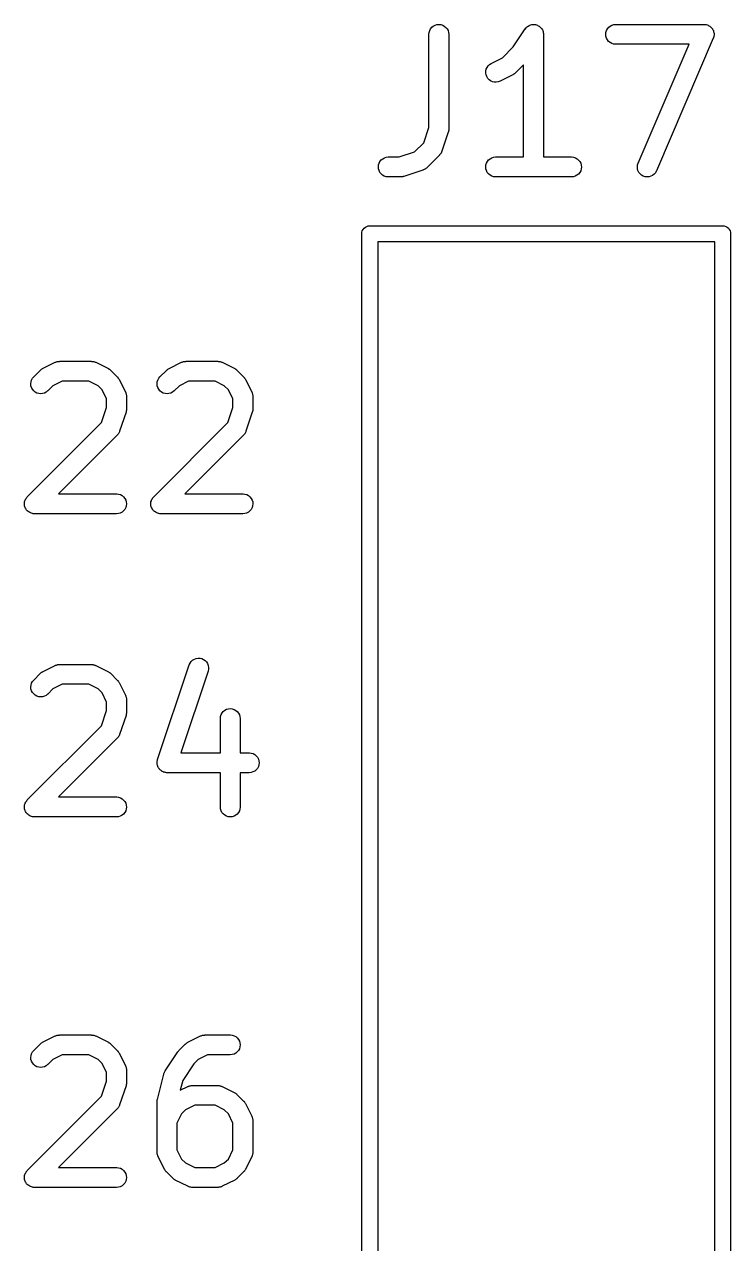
# Model space of a CAD drawing. Extents: x 96 to 150, y -148 to -38.
# Drawn here: x 128.91 to 134.23, y -122.87 to -113.68 of the extents above; entities that cross this region are included whole.
import ezdxf

# ---------------------------------------------------------------- set-up
doc = ezdxf.new("R2010")
doc.units = 0
doc.header["$MEASUREMENT"] = 0
doc.layers.add('BLACK', color=7, linetype='CONTINUOUS')

msp = doc.modelspace()

# ---------------------------------------------------------------- linework, layer by layer
at = {"layer": 'BLACK', "linetype": 'CONTINUOUS'}
for p, q in [((131.959, -113.737), (131.964, -113.723)), ((131.964, -113.723), (131.971, -113.71)), ((131.971, -113.71), (131.98, -113.699)), ((131.98, -113.699), (131.991, -113.69)), ((131.991, -113.69), (132.004, -113.683)), ((132.004, -113.683), (132.018, -113.679)), ((132.018, -113.679), (132.033, -113.677)), ((132.033, -113.677), (132.048, -113.679)), ((132.048, -113.679), (132.062, -113.683)), ((132.062, -113.683), (132.074, -113.69)), ((132.074, -113.69), (132.086, -113.7)), ((132.086, -113.7), (132.095, -113.711)), ((132.095, -113.711), (132.102, -113.724)), ((132.102, -113.724), (132.106, -113.738)), ((132.593, -113.847), (132.684, -113.711)), ((132.684, -113.711), (132.685, -113.71)), ((132.685, -113.71), (132.69, -113.704)), ((132.685, -113.71), (132.685, -113.71)), ((132.685, -113.71), (132.685, -113.71)), ((132.685, -113.71), (132.685, -113.71)), ((132.69, -113.704), (132.694, -113.699)), ((132.694, -113.699), (132.7, -113.694)), ((132.694, -113.699), (132.694, -113.699)), ((132.694, -113.699), (132.694, -113.699)), ((132.7, -113.694), (132.706, -113.69)), ((132.706, -113.69), (132.713, -113.686)), ((132.706, -113.69), (132.706, -113.69)), ((132.706, -113.69), (132.706, -113.69)), ((132.713, -113.686), (132.719, -113.683)), ((132.719, -113.683), (132.726, -113.681)), ((132.719, -113.683), (132.719, -113.683)), ((132.719, -113.683), (132.719, -113.683)), ((132.726, -113.681), (132.733, -113.679)), ((132.733, -113.679), (132.74, -113.678)), ((132.733, -113.679), (132.733, -113.679)), ((132.733, -113.679), (132.733, -113.679)), ((132.74, -113.678), (132.747, -113.677)), ((132.747, -113.677), (132.747, -113.677)), ((132.747, -113.677), (132.755, -113.678)), ((132.747, -113.677), (132.747, -113.677)), ((132.755, -113.678), (132.762, -113.679)), ((132.762, -113.679), (132.762, -113.679)), ((132.762, -113.679), (132.762, -113.679)), ((132.762, -113.679), (132.769, -113.681)), ((132.769, -113.681), (132.776, -113.683)), ((132.776, -113.683), (132.776, -113.683)), ((132.776, -113.683), (132.776, -113.683)), ((132.776, -113.683), (132.782, -113.687)), ((132.782, -113.687), (132.789, -113.69)), ((132.789, -113.69), (132.789, -113.69)), ((132.789, -113.69), (132.789, -113.69)), ((132.789, -113.69), (132.794, -113.695)), ((132.794, -113.695), (132.8, -113.7)), ((132.8, -113.7), (132.8, -113.7)), ((132.8, -113.7), (132.8, -113.7)), ((132.8, -113.7), (132.805, -113.706)), ((132.805, -113.706), (132.809, -113.711)), ((132.809, -113.711), (132.809, -113.711)), ((132.809, -113.711), (132.809, -113.711)), ((132.809, -113.711), (132.813, -113.718)), ((132.813, -113.718), (132.816, -113.724)), ((132.816, -113.724), (132.816, -113.724)), ((132.816, -113.724), (132.816, -113.724)), ((132.816, -113.724), (132.818, -113.731)), ((133.292, -113.737), (133.297, -113.723)), ((133.297, -113.723), (133.304, -113.71)), ((133.304, -113.71), (133.313, -113.699)), ((133.313, -113.699), (133.324, -113.69)), ((133.324, -113.69), (133.337, -113.683)), ((133.337, -113.683), (133.351, -113.679)), ((133.351, -113.679), (133.366, -113.677)), ((133.366, -113.677), (134.032, -113.677)), ((134.032, -113.677), (134.034, -113.677)), ((134.034, -113.677), (134.034, -113.677)), ((134.034, -113.677), (134.034, -113.677)), ((134.034, -113.677), (134.041, -113.678)), ((134.041, -113.678), (134.048, -113.679)), ((134.048, -113.679), (134.048, -113.679)), ((134.048, -113.679), (134.049, -113.679)), ((134.049, -113.679), (134.055, -113.681)), ((134.055, -113.681), (134.062, -113.683)), ((134.062, -113.683), (134.062, -113.684)), ((134.062, -113.684), (134.063, -113.684)), ((134.063, -113.684), (134.069, -113.687)), ((134.069, -113.687), (134.075, -113.69)), ((134.075, -113.69), (134.075, -113.691)), ((134.075, -113.691), (134.075, -113.691)), ((134.075, -113.691), (134.081, -113.695)), ((134.081, -113.695), (134.086, -113.7)), ((134.086, -113.7), (134.086, -113.7)), ((134.086, -113.7), (134.086, -113.7)), ((134.086, -113.7), (134.091, -113.706)), ((134.091, -113.706), (134.095, -113.711)), ((134.095, -113.711), (134.095, -113.712)), ((134.095, -113.712), (134.096, -113.712)), ((134.096, -113.712), (134.099, -113.718)), ((134.099, -113.718), (134.102, -113.724)), ((134.102, -113.724), (134.102, -113.725)), ((134.102, -113.725), (134.102, -113.725)), ((134.102, -113.725), (134.104, -113.732)), ((131.957, -113.751), (131.959, -113.737)), ((131.957, -113.752), (131.957, -113.751)), ((131.957, -114.454), (131.957, -113.752)), ((132.106, -113.738), (132.107, -113.752)), ((132.107, -113.752), (132.107, -114.467)), ((132.818, -113.731), (132.82, -113.738)), ((132.82, -113.738), (132.82, -113.738)), ((132.82, -113.738), (132.82, -113.738)), ((132.82, -113.738), (132.821, -113.745)), ((132.821, -113.745), (132.822, -113.752)), ((132.822, -113.752), (132.822, -114.677)), ((133.291, -113.752), (133.292, -113.737)), ((133.292, -113.766), (133.291, -113.752)), ((133.296, -113.78), (133.292, -113.766)), ((133.303, -113.793), (133.296, -113.78)), ((133.312, -113.805), (133.303, -113.793)), ((133.323, -113.814), (133.312, -113.805)), ((133.336, -113.821), (133.323, -113.814)), ((133.35, -113.826), (133.336, -113.821)), ((134.101, -113.782), (133.673, -114.782)), ((134.102, -113.781), (134.101, -113.782)), ((134.101, -113.782), (134.101, -113.782)), ((134.104, -113.775), (134.102, -113.781)), ((134.104, -113.732), (134.106, -113.738)), ((134.106, -113.768), (134.104, -113.775)), ((134.106, -113.738), (134.106, -113.739)), ((134.106, -113.739), (134.106, -113.739)), ((134.106, -113.739), (134.107, -113.746)), ((134.107, -113.76), (134.106, -113.767)), ((134.106, -113.767), (134.106, -113.768)), ((134.106, -113.768), (134.106, -113.768)), ((134.107, -113.746), (134.107, -113.753)), ((134.107, -113.753), (134.107, -113.753)), ((134.107, -113.753), (134.107, -113.753)), ((134.107, -113.753), (134.107, -113.76)), ((132.512, -113.929), (132.593, -113.847)), ((133.365, -113.827), (133.35, -113.826)), ((133.366, -113.827), (133.365, -113.827)), ((133.919, -113.827), (133.366, -113.827)), ((133.535, -114.723), (133.919, -113.827)), ((132.39, -114.014), (132.396, -114.001)), ((132.396, -114.001), (132.404, -113.989)), ((132.404, -113.989), (132.415, -113.979)), ((132.415, -113.979), (132.428, -113.971)), ((132.428, -113.971), (132.512, -113.929)), ((132.672, -113.981), (132.609, -114.044)), ((132.672, -114.677), (132.672, -113.981)), ((132.386, -114.043), (132.387, -114.028)), ((132.389, -114.057), (132.386, -114.043)), ((132.387, -114.028), (132.39, -114.014)), ((132.394, -114.071), (132.389, -114.057)), ((132.401, -114.084), (132.394, -114.071)), ((132.411, -114.094), (132.401, -114.084)), ((132.423, -114.103), (132.411, -114.094)), ((132.59, -114.058), (132.495, -114.105)), ((132.593, -114.055), (132.59, -114.058)), ((132.597, -114.053), (132.593, -114.055)), ((132.6, -114.051), (132.597, -114.053)), ((132.602, -114.05), (132.6, -114.051)), ((132.605, -114.047), (132.602, -114.05)), ((132.609, -114.044), (132.605, -114.047)), ((132.609, -114.044), (132.609, -114.044)), ((132.437, -114.109), (132.423, -114.103)), ((132.451, -114.112), (132.437, -114.109)), ((132.465, -114.113), (132.451, -114.112)), ((132.48, -114.111), (132.465, -114.113)), ((132.494, -114.106), (132.48, -114.111)), ((132.495, -114.105), (132.494, -114.106)), ((131.919, -114.569), (131.957, -114.454)), ((132.104, -114.49), (132.056, -114.633)), ((132.105, -114.486), (132.104, -114.49)), ((132.106, -114.482), (132.105, -114.486)), ((132.107, -114.476), (132.106, -114.479)), ((132.106, -114.479), (132.106, -114.482)), ((132.107, -114.467), (132.107, -114.468)), ((132.107, -114.468), (132.107, -114.472)), ((132.107, -114.472), (132.107, -114.476)), ((131.735, -114.677), (131.849, -114.639)), ((131.849, -114.639), (131.919, -114.569)), ((132.048, -114.649), (132.047, -114.651)), ((132.05, -114.648), (132.048, -114.649)), ((132.052, -114.643), (132.05, -114.648)), ((132.054, -114.638), (132.052, -114.643)), ((132.055, -114.636), (132.054, -114.638)), ((132.056, -114.634), (132.055, -114.636)), ((132.056, -114.633), (132.056, -114.634)), ((131.577, -114.752), (131.578, -114.737)), ((131.578, -114.737), (131.582, -114.723)), ((131.582, -114.723), (131.589, -114.71)), ((131.589, -114.71), (131.599, -114.699)), ((131.599, -114.699), (131.61, -114.69)), ((131.61, -114.69), (131.623, -114.683)), ((131.623, -114.683), (131.637, -114.679)), ((131.637, -114.679), (131.652, -114.677)), ((131.652, -114.677), (131.735, -114.677)), ((132.038, -114.663), (131.943, -114.758)), ((132.039, -114.661), (132.038, -114.663)), ((132.041, -114.659), (132.039, -114.661)), ((132.044, -114.655), (132.041, -114.659)), ((132.047, -114.651), (132.044, -114.655)), ((132.386, -114.752), (132.388, -114.737)), ((132.388, -114.737), (132.392, -114.723)), ((132.392, -114.723), (132.399, -114.71)), ((132.399, -114.71), (132.408, -114.699)), ((132.408, -114.699), (132.42, -114.69)), ((132.42, -114.69), (132.432, -114.683)), ((132.432, -114.683), (132.446, -114.679)), ((132.446, -114.679), (132.461, -114.677)), ((132.461, -114.677), (132.672, -114.677)), ((132.822, -114.677), (133.032, -114.677)), ((133.032, -114.677), (133.034, -114.677)), ((133.034, -114.677), (133.048, -114.679)), ((133.048, -114.679), (133.062, -114.683)), ((133.062, -114.683), (133.075, -114.69)), ((133.075, -114.69), (133.086, -114.7)), ((133.086, -114.7), (133.095, -114.711)), ((133.095, -114.711), (133.102, -114.724)), ((133.102, -114.724), (133.106, -114.738)), ((133.106, -114.738), (133.107, -114.753)), ((133.529, -114.751), (133.531, -114.737)), ((133.531, -114.737), (133.535, -114.723)), ((131.578, -114.766), (131.577, -114.752)), ((131.582, -114.78), (131.578, -114.766)), ((131.589, -114.793), (131.582, -114.78)), ((131.598, -114.805), (131.589, -114.793)), ((131.609, -114.814), (131.598, -114.805)), ((131.622, -114.821), (131.609, -114.814)), ((131.636, -114.826), (131.622, -114.821)), ((131.65, -114.827), (131.636, -114.826)), ((131.652, -114.827), (131.65, -114.827)), ((131.747, -114.827), (131.652, -114.827)), ((131.751, -114.827), (131.747, -114.827)), ((131.755, -114.827), (131.751, -114.827)), ((131.758, -114.826), (131.755, -114.827)), ((131.761, -114.826), (131.758, -114.826)), ((131.765, -114.825), (131.761, -114.826)), ((131.769, -114.824), (131.765, -114.825)), ((131.77, -114.824), (131.769, -114.824)), ((131.913, -114.776), (131.77, -114.824)), ((131.915, -114.775), (131.913, -114.776)), ((131.917, -114.774), (131.915, -114.775)), ((131.922, -114.772), (131.917, -114.774)), ((131.927, -114.77), (131.922, -114.772)), ((131.929, -114.769), (131.927, -114.77)), ((131.93, -114.768), (131.929, -114.769)), ((131.934, -114.764), (131.93, -114.768)), ((131.939, -114.762), (131.934, -114.764)), ((131.94, -114.76), (131.939, -114.762)), ((131.942, -114.759), (131.94, -114.76)), ((131.943, -114.758), (131.942, -114.759)), ((132.387, -114.766), (132.386, -114.752)), ((132.392, -114.78), (132.387, -114.766)), ((132.398, -114.793), (132.392, -114.78)), ((132.407, -114.805), (132.398, -114.793)), ((132.419, -114.814), (132.407, -114.805)), ((132.432, -114.821), (132.419, -114.814)), ((132.445, -114.826), (132.432, -114.821)), ((132.46, -114.827), (132.445, -114.826)), ((132.461, -114.827), (132.46, -114.827)), ((133.032, -114.827), (132.461, -114.827)), ((133.047, -114.826), (133.032, -114.827)), ((133.061, -114.822), (133.047, -114.826)), ((133.074, -114.815), (133.061, -114.822)), ((133.085, -114.806), (133.074, -114.815)), ((133.095, -114.794), (133.085, -114.806)), ((133.102, -114.781), (133.095, -114.794)), ((133.106, -114.767), (133.102, -114.781)), ((133.107, -114.753), (133.106, -114.767)), ((133.53, -114.766), (133.529, -114.751)), ((133.534, -114.78), (133.53, -114.766)), ((133.541, -114.793), (133.534, -114.78)), ((133.55, -114.804), (133.541, -114.793)), ((133.561, -114.814), (133.55, -114.804)), ((133.574, -114.821), (133.561, -114.814)), ((133.588, -114.826), (133.574, -114.821)), ((133.602, -114.827), (133.588, -114.826)), ((133.617, -114.826), (133.602, -114.827)), ((133.631, -114.822), (133.617, -114.826)), ((133.644, -114.816), (133.631, -114.822)), ((133.656, -114.807), (133.644, -114.816)), ((133.665, -114.796), (133.656, -114.807)), ((133.672, -114.783), (133.665, -114.796)), ((133.673, -114.782), (133.672, -114.783)), ((131.479, -115.206), (131.489, -115.2)), ((131.489, -115.2), (131.5, -115.197)), ((131.5, -115.197), (131.509, -115.196)), ((131.509, -115.196), (131.509, -115.196)), ((131.509, -115.196), (131.512, -115.196)), ((131.512, -115.196), (131.515, -115.196)), ((131.515, -115.196), (134.169, -115.196)), ((134.169, -115.196), (134.172, -115.196)), ((134.172, -115.196), (134.175, -115.196)), ((134.175, -115.196), (134.184, -115.197)), ((134.184, -115.197), (134.195, -115.2)), ((134.195, -115.2), (134.205, -115.206)), ((131.452, -115.256), (131.453, -115.244)), ((131.452, -115.259), (131.452, -115.256)), ((131.452, -128.013), (131.452, -115.259)), ((131.453, -115.244), (131.456, -115.233)), ((131.456, -115.233), (131.462, -115.223)), ((131.462, -115.223), (131.469, -115.213)), ((131.469, -115.213), (131.479, -115.206)), ((134.205, -115.206), (134.215, -115.213)), ((134.215, -115.213), (134.222, -115.223)), ((134.222, -115.223), (134.228, -115.233)), ((134.228, -115.233), (134.231, -115.244)), ((134.231, -115.244), (134.232, -115.256)), ((134.232, -115.256), (134.232, -115.259)), ((134.232, -115.259), (134.232, -128.013)), ((131.572, -115.316), (131.572, -127.956)), ((134.112, -115.316), (131.572, -115.316)), ((134.112, -127.956), (134.112, -115.316)), ((128.979, -116.335), (129.027, -116.287)), ((129.027, -116.286), (129.031, -116.284)), ((129.027, -116.287), (129.027, -116.286)), ((129.031, -116.284), (129.034, -116.281)), ((129.034, -116.281), (129.036, -116.279)), ((129.036, -116.279), (129.039, -116.277)), ((129.039, -116.277), (129.043, -116.275)), ((129.043, -116.275), (129.046, -116.273)), ((129.046, -116.273), (129.141, -116.225)), ((129.141, -116.225), (129.142, -116.225)), ((129.142, -116.225), (129.144, -116.224)), ((129.144, -116.224), (129.146, -116.223)), ((129.146, -116.223), (129.151, -116.222)), ((129.151, -116.222), (129.156, -116.22)), ((129.156, -116.22), (129.158, -116.219)), ((129.158, -116.219), (129.16, -116.219)), ((129.16, -116.219), (129.165, -116.218)), ((129.165, -116.218), (129.171, -116.218)), ((129.171, -116.218), (129.173, -116.218)), ((129.173, -116.218), (129.175, -116.217)), ((129.175, -116.217), (129.413, -116.217)), ((129.413, -116.217), (129.414, -116.217)), ((129.414, -116.217), (129.416, -116.218)), ((129.416, -116.218), (129.418, -116.218)), ((129.418, -116.218), (129.424, -116.218)), ((129.424, -116.218), (129.429, -116.219)), ((129.429, -116.219), (129.431, -116.22)), ((129.431, -116.22), (129.433, -116.22)), ((129.433, -116.22), (129.438, -116.222)), ((129.438, -116.222), (129.443, -116.223)), ((129.443, -116.223), (129.445, -116.225)), ((129.445, -116.225), (129.447, -116.225)), ((129.447, -116.225), (129.542, -116.273)), ((129.542, -116.273), (129.543, -116.273)), ((129.543, -116.273), (129.546, -116.276)), ((129.546, -116.276), (129.55, -116.278)), ((129.55, -116.278), (129.552, -116.28)), ((129.552, -116.28), (129.555, -116.281)), ((129.555, -116.281), (129.558, -116.284)), ((129.558, -116.284), (129.561, -116.287)), ((129.561, -116.287), (129.609, -116.335)), ((129.931, -116.335), (129.979, -116.287)), ((129.979, -116.287), (129.98, -116.286)), ((129.98, -116.286), (129.983, -116.284)), ((129.983, -116.284), (129.986, -116.281)), ((129.986, -116.281), (129.989, -116.279)), ((129.989, -116.279), (129.991, -116.277)), ((129.991, -116.277), (129.995, -116.275)), ((129.995, -116.275), (129.999, -116.273)), ((129.999, -116.273), (130.094, -116.225)), ((130.094, -116.225), (130.095, -116.225)), ((130.095, -116.225), (130.097, -116.224)), ((130.097, -116.224), (130.099, -116.223)), ((130.099, -116.223), (130.104, -116.222)), ((130.104, -116.222), (130.108, -116.22)), ((130.108, -116.22), (130.111, -116.219)), ((130.111, -116.219), (130.113, -116.219)), ((130.113, -116.219), (130.118, -116.218)), ((130.118, -116.218), (130.123, -116.218)), ((130.123, -116.218), (130.125, -116.218)), ((130.125, -116.218), (130.127, -116.217)), ((130.127, -116.217), (130.365, -116.217)), ((130.365, -116.217), (130.366, -116.217)), ((130.366, -116.217), (130.369, -116.218)), ((130.369, -116.218), (130.371, -116.218)), ((130.371, -116.218), (130.376, -116.218)), ((130.376, -116.218), (130.381, -116.219)), ((130.381, -116.219), (130.383, -116.22)), ((130.383, -116.22), (130.385, -116.22)), ((130.385, -116.22), (130.39, -116.222)), ((130.39, -116.222), (130.395, -116.223)), ((130.395, -116.223), (130.397, -116.225)), ((130.397, -116.225), (130.399, -116.225)), ((130.399, -116.225), (130.494, -116.273)), ((130.494, -116.273), (130.495, -116.273)), ((130.495, -116.273), (130.499, -116.276)), ((130.499, -116.276), (130.502, -116.278)), ((130.502, -116.278), (130.505, -116.28)), ((130.505, -116.28), (130.507, -116.281)), ((130.507, -116.281), (130.51, -116.284)), ((130.51, -116.284), (130.514, -116.287)), ((130.514, -116.287), (130.561, -116.335)), ((128.957, -116.387), (128.959, -116.373)), ((128.958, -116.402), (128.957, -116.387)), ((128.959, -116.373), (128.963, -116.359)), ((128.963, -116.359), (128.97, -116.346)), ((128.97, -116.346), (128.979, -116.335)), ((129.193, -116.367), (129.124, -116.402)), ((129.395, -116.367), (129.193, -116.367)), ((129.464, -116.402), (129.395, -116.367)), ((129.609, -116.335), (129.61, -116.335)), ((129.61, -116.335), (129.612, -116.339)), ((129.612, -116.339), (129.615, -116.342)), ((129.615, -116.342), (129.617, -116.344)), ((129.617, -116.344), (129.619, -116.347)), ((129.619, -116.347), (129.621, -116.351)), ((129.621, -116.351), (129.623, -116.354)), ((129.623, -116.354), (129.671, -116.449)), ((129.909, -116.387), (129.911, -116.373)), ((129.911, -116.402), (129.909, -116.387)), ((129.911, -116.373), (129.915, -116.359)), ((129.915, -116.359), (129.922, -116.346)), ((129.922, -116.346), (129.931, -116.335)), ((130.145, -116.367), (130.077, -116.402)), ((130.348, -116.367), (130.145, -116.367)), ((130.416, -116.402), (130.348, -116.367)), ((130.561, -116.335), (130.562, -116.335)), ((130.562, -116.335), (130.565, -116.339)), ((130.565, -116.339), (130.568, -116.342)), ((130.568, -116.342), (130.569, -116.344)), ((130.569, -116.344), (130.571, -116.347)), ((130.571, -116.347), (130.573, -116.351)), ((130.573, -116.351), (130.575, -116.354)), ((130.575, -116.354), (130.623, -116.449)), ((128.963, -116.416), (128.958, -116.402)), ((128.969, -116.429), (128.963, -116.416)), ((128.979, -116.44), (128.969, -116.429)), ((128.99, -116.45), (128.979, -116.44)), ((129.003, -116.457), (128.99, -116.45)), ((129.017, -116.461), (129.003, -116.457)), ((129.031, -116.463), (129.017, -116.461)), ((129.046, -116.461), (129.031, -116.463)), ((129.06, -116.457), (129.046, -116.461)), ((129.073, -116.451), (129.06, -116.457)), ((129.084, -116.441), (129.073, -116.451)), ((129.085, -116.441), (129.084, -116.441)), ((129.124, -116.402), (129.085, -116.441)), ((129.494, -116.432), (129.464, -116.402)), ((129.529, -116.501), (129.494, -116.432)), ((129.671, -116.449), (129.671, -116.45)), ((129.671, -116.45), (129.672, -116.452)), ((129.672, -116.452), (129.673, -116.454)), ((129.673, -116.454), (129.674, -116.459)), ((129.674, -116.459), (129.676, -116.464)), ((129.676, -116.464), (129.676, -116.466)), ((129.676, -116.466), (129.677, -116.468)), ((129.677, -116.468), (129.678, -116.473)), ((129.678, -116.473), (129.678, -116.478)), ((129.678, -116.478), (129.678, -116.481)), ((129.678, -116.481), (129.679, -116.483)), ((129.679, -116.483), (129.679, -116.578)), ((129.915, -116.416), (129.911, -116.402)), ((129.922, -116.429), (129.915, -116.416)), ((129.931, -116.44), (129.922, -116.429)), ((129.942, -116.45), (129.931, -116.44)), ((129.955, -116.457), (129.942, -116.45)), ((129.969, -116.461), (129.955, -116.457)), ((129.984, -116.463), (129.969, -116.461)), ((129.998, -116.461), (129.984, -116.463)), ((130.012, -116.457), (129.998, -116.461)), ((130.025, -116.451), (130.012, -116.457)), ((130.037, -116.441), (130.025, -116.451)), ((130.038, -116.441), (130.037, -116.441)), ((130.077, -116.402), (130.038, -116.441)), ((130.447, -116.432), (130.416, -116.402)), ((130.481, -116.501), (130.447, -116.432)), ((130.623, -116.449), (130.623, -116.45)), ((130.623, -116.45), (130.624, -116.452)), ((130.624, -116.452), (130.625, -116.454)), ((130.625, -116.454), (130.627, -116.459)), ((130.627, -116.459), (130.628, -116.464)), ((130.628, -116.464), (130.629, -116.466)), ((130.629, -116.466), (130.629, -116.468)), ((130.629, -116.468), (130.63, -116.473)), ((130.63, -116.473), (130.631, -116.478)), ((130.631, -116.478), (130.631, -116.481)), ((130.631, -116.481), (130.631, -116.483)), ((130.631, -116.483), (130.631, -116.578)), ((129.49, -116.68), (129.529, -116.566)), ((129.529, -116.566), (129.529, -116.501)), ((129.679, -116.579), (129.678, -116.583)), ((129.679, -116.578), (129.679, -116.579)), ((130.443, -116.68), (130.481, -116.566)), ((130.481, -116.566), (130.481, -116.501)), ((130.631, -116.579), (130.63, -116.583)), ((130.631, -116.578), (130.631, -116.579)), ((129.675, -116.602), (129.627, -116.745)), ((129.676, -116.598), (129.675, -116.602)), ((129.677, -116.594), (129.676, -116.598)), ((129.678, -116.588), (129.677, -116.591)), ((129.677, -116.591), (129.677, -116.594)), ((129.678, -116.583), (129.678, -116.588)), ((130.627, -116.602), (130.579, -116.745)), ((130.628, -116.598), (130.627, -116.602)), ((130.629, -116.594), (130.628, -116.598)), ((130.63, -116.591), (130.629, -116.594)), ((130.63, -116.583), (130.63, -116.588)), ((130.63, -116.588), (130.63, -116.591)), ((128.931, -117.239), (129.49, -116.68)), ((129.618, -116.763), (129.615, -116.767)), ((129.619, -116.761), (129.618, -116.763)), ((129.621, -116.759), (129.619, -116.761)), ((129.623, -116.754), (129.621, -116.759)), ((129.625, -116.75), (129.623, -116.754)), ((129.626, -116.748), (129.625, -116.75)), ((129.627, -116.746), (129.626, -116.748)), ((129.627, -116.745), (129.627, -116.746)), ((129.884, -117.239), (130.443, -116.68)), ((130.571, -116.763), (130.567, -116.767)), ((130.572, -116.761), (130.571, -116.763)), ((130.573, -116.759), (130.572, -116.761)), ((130.575, -116.754), (130.573, -116.759)), ((130.578, -116.75), (130.575, -116.754)), ((130.579, -116.746), (130.578, -116.748)), ((130.578, -116.748), (130.578, -116.75)), ((130.579, -116.745), (130.579, -116.746)), ((129.609, -116.774), (129.166, -117.217)), ((129.61, -116.772), (129.609, -116.774)), ((129.612, -116.771), (129.61, -116.772)), ((129.615, -116.767), (129.612, -116.771)), ((130.561, -116.774), (130.118, -117.217)), ((130.563, -116.772), (130.561, -116.774)), ((130.564, -116.771), (130.563, -116.772)), ((130.567, -116.767), (130.564, -116.771)), ((129.166, -117.217), (129.604, -117.217)), ((129.604, -117.217), (129.605, -117.217)), ((129.605, -117.217), (129.619, -117.219)), ((129.619, -117.219), (129.633, -117.223)), ((129.633, -117.223), (129.646, -117.23)), ((130.118, -117.217), (130.556, -117.217)), ((130.556, -117.217), (130.557, -117.217)), ((130.557, -117.217), (130.571, -117.219)), ((130.571, -117.219), (130.585, -117.223)), ((130.585, -117.223), (130.598, -117.23)), ((128.909, -117.292), (128.91, -117.285)), ((128.91, -117.299), (128.909, -117.292)), ((128.909, -117.292), (128.909, -117.292)), ((128.909, -117.292), (128.909, -117.292)), ((128.91, -117.285), (128.911, -117.278)), ((128.911, -117.306), (128.91, -117.299)), ((128.911, -117.277), (128.913, -117.27)), ((128.911, -117.278), (128.911, -117.277)), ((128.911, -117.277), (128.911, -117.277)), ((128.911, -117.307), (128.911, -117.306)), ((128.913, -117.314), (128.911, -117.307)), ((128.911, -117.307), (128.911, -117.307)), ((128.913, -117.27), (128.915, -117.264)), ((128.915, -117.32), (128.913, -117.314)), ((128.915, -117.263), (128.919, -117.257)), ((128.915, -117.264), (128.915, -117.263)), ((128.915, -117.263), (128.915, -117.263)), ((128.919, -117.257), (128.922, -117.251)), ((128.922, -117.25), (128.927, -117.245)), ((128.922, -117.251), (128.922, -117.25)), ((128.922, -117.251), (128.922, -117.251)), ((128.927, -117.245), (128.931, -117.239)), ((129.646, -117.23), (129.657, -117.24)), ((129.657, -117.24), (129.666, -117.251)), ((129.666, -117.251), (129.673, -117.264)), ((129.673, -117.264), (129.677, -117.278)), ((129.677, -117.307), (129.673, -117.321)), ((129.677, -117.278), (129.679, -117.293)), ((129.679, -117.293), (129.677, -117.307)), ((129.862, -117.292), (129.863, -117.285)), ((129.863, -117.299), (129.862, -117.292)), ((129.862, -117.292), (129.862, -117.292)), ((129.862, -117.292), (129.862, -117.292)), ((129.863, -117.277), (129.866, -117.27)), ((129.863, -117.278), (129.863, -117.277)), ((129.863, -117.277), (129.863, -117.277)), ((129.863, -117.285), (129.863, -117.278)), ((129.863, -117.306), (129.863, -117.299)), ((129.863, -117.307), (129.863, -117.306)), ((129.865, -117.314), (129.863, -117.307)), ((129.863, -117.307), (129.863, -117.307)), ((129.867, -117.32), (129.865, -117.314)), ((129.866, -117.27), (129.868, -117.264)), ((129.868, -117.263), (129.871, -117.257)), ((129.868, -117.264), (129.868, -117.263)), ((129.868, -117.263), (129.868, -117.263)), ((129.871, -117.257), (129.875, -117.251)), ((129.875, -117.25), (129.879, -117.245)), ((129.875, -117.251), (129.875, -117.25)), ((129.875, -117.251), (129.875, -117.251)), ((129.879, -117.245), (129.884, -117.239)), ((130.598, -117.23), (130.609, -117.24)), ((130.609, -117.24), (130.619, -117.251)), ((130.619, -117.251), (130.625, -117.264)), ((130.625, -117.264), (130.63, -117.278)), ((130.629, -117.307), (130.625, -117.321)), ((130.631, -117.293), (130.629, -117.307)), ((130.63, -117.278), (130.631, -117.293)), ((128.915, -117.321), (128.915, -117.32)), ((128.918, -117.327), (128.915, -117.321)), ((128.915, -117.321), (128.915, -117.321)), ((128.922, -117.333), (128.918, -117.327)), ((128.922, -117.334), (128.922, -117.333)), ((128.926, -117.339), (128.922, -117.334)), ((128.922, -117.334), (128.922, -117.334)), ((128.931, -117.345), (128.926, -117.339)), ((128.937, -117.35), (128.931, -117.345)), ((128.931, -117.345), (128.931, -117.345)), ((128.931, -117.345), (128.931, -117.345)), ((128.942, -117.354), (128.937, -117.35)), ((128.949, -117.358), (128.942, -117.354)), ((128.942, -117.354), (128.942, -117.354)), ((128.942, -117.354), (128.942, -117.354)), ((128.955, -117.361), (128.949, -117.358)), ((128.962, -117.364), (128.955, -117.361)), ((128.955, -117.361), (128.955, -117.361)), ((128.955, -117.361), (128.955, -117.361)), ((128.969, -117.366), (128.962, -117.364)), ((128.976, -117.367), (128.969, -117.366)), ((128.969, -117.366), (128.969, -117.366)), ((128.969, -117.366), (128.969, -117.366)), ((128.983, -117.367), (128.976, -117.367)), ((128.984, -117.367), (128.983, -117.367)), ((129.604, -117.367), (128.984, -117.367)), ((128.984, -117.367), (128.984, -117.367)), ((128.984, -117.367), (128.984, -117.367)), ((128.984, -117.367), (128.984, -117.367)), ((129.618, -117.366), (129.604, -117.367)), ((129.632, -117.362), (129.618, -117.366)), ((129.645, -117.355), (129.632, -117.362)), ((129.656, -117.346), (129.645, -117.355)), ((129.666, -117.334), (129.656, -117.346)), ((129.673, -117.321), (129.666, -117.334)), ((129.867, -117.321), (129.867, -117.32)), ((129.871, -117.327), (129.867, -117.321)), ((129.867, -117.321), (129.867, -117.321)), ((129.874, -117.333), (129.871, -117.327)), ((129.874, -117.334), (129.874, -117.333)), ((129.879, -117.339), (129.874, -117.334)), ((129.874, -117.334), (129.874, -117.334)), ((129.883, -117.345), (129.879, -117.339)), ((129.889, -117.35), (129.883, -117.345)), ((129.883, -117.345), (129.883, -117.345)), ((129.883, -117.345), (129.883, -117.345)), ((129.894, -117.354), (129.889, -117.35)), ((129.895, -117.354), (129.894, -117.354)), ((129.901, -117.358), (129.895, -117.354)), ((129.895, -117.354), (129.895, -117.354)), ((129.907, -117.361), (129.901, -117.358)), ((129.908, -117.361), (129.907, -117.361)), ((129.907, -117.361), (129.907, -117.361)), ((129.914, -117.364), (129.908, -117.361)), ((129.921, -117.366), (129.914, -117.364)), ((129.922, -117.366), (129.921, -117.366)), ((129.921, -117.366), (129.921, -117.366)), ((129.929, -117.367), (129.922, -117.366)), ((129.936, -117.367), (129.929, -117.367)), ((129.937, -117.367), (129.936, -117.367)), ((129.936, -117.367), (129.936, -117.367)), ((129.936, -117.367), (129.936, -117.367)), ((129.936, -117.367), (129.936, -117.367)), ((130.556, -117.367), (129.937, -117.367)), ((130.57, -117.366), (130.556, -117.367)), ((130.584, -117.362), (130.57, -117.366)), ((130.597, -117.355), (130.584, -117.362)), ((130.609, -117.346), (130.597, -117.355)), ((130.618, -117.334), (130.609, -117.346)), ((130.625, -117.321), (130.618, -117.334)), ((129.142, -118.511), (129.144, -118.51)), ((129.144, -118.51), (129.146, -118.509)), ((129.146, -118.509), (129.151, -118.508)), ((129.151, -118.508), (129.156, -118.506)), ((129.156, -118.506), (129.158, -118.505)), ((129.158, -118.505), (129.16, -118.505)), ((129.16, -118.505), (129.165, -118.504)), ((129.165, -118.504), (129.171, -118.504)), ((129.171, -118.504), (129.173, -118.504)), ((129.173, -118.504), (129.175, -118.503)), ((129.175, -118.503), (129.413, -118.503)), ((129.413, -118.503), (129.414, -118.503)), ((129.414, -118.503), (129.416, -118.504)), ((129.416, -118.504), (129.418, -118.504)), ((129.418, -118.504), (129.424, -118.504)), ((129.424, -118.504), (129.429, -118.505)), ((129.429, -118.505), (129.431, -118.506)), ((129.431, -118.506), (129.433, -118.506)), ((129.433, -118.506), (129.438, -118.508)), ((129.438, -118.508), (129.443, -118.509)), ((129.443, -118.509), (129.445, -118.511)), ((129.913, -119.221), (130.151, -118.507)), ((130.151, -118.507), (130.152, -118.506)), ((130.152, -118.506), (130.158, -118.493)), ((130.158, -118.493), (130.167, -118.481)), ((130.167, -118.481), (130.177, -118.471)), ((130.177, -118.471), (130.19, -118.463)), ((130.19, -118.463), (130.203, -118.458)), ((130.203, -118.458), (130.218, -118.456)), ((130.218, -118.456), (130.233, -118.456)), ((130.233, -118.456), (130.247, -118.46)), ((130.247, -118.46), (130.26, -118.466)), ((130.26, -118.466), (130.272, -118.474)), ((130.272, -118.474), (130.282, -118.485)), ((130.282, -118.485), (130.29, -118.497)), ((130.29, -118.497), (130.295, -118.511)), ((128.979, -118.621), (129.027, -118.573)), ((129.027, -118.572), (129.031, -118.57)), ((129.027, -118.573), (129.027, -118.572)), ((129.031, -118.57), (129.034, -118.567)), ((129.034, -118.567), (129.036, -118.565)), ((129.036, -118.565), (129.039, -118.563)), ((129.039, -118.563), (129.043, -118.561)), ((129.043, -118.561), (129.046, -118.559)), ((129.046, -118.559), (129.141, -118.511)), ((129.141, -118.511), (129.142, -118.511)), ((129.445, -118.511), (129.447, -118.511)), ((129.447, -118.511), (129.542, -118.559)), ((129.542, -118.559), (129.543, -118.559)), ((129.543, -118.559), (129.546, -118.562)), ((129.546, -118.562), (129.55, -118.564)), ((129.55, -118.564), (129.552, -118.566)), ((129.552, -118.566), (129.555, -118.567)), ((129.555, -118.567), (129.558, -118.57)), ((129.558, -118.57), (129.561, -118.573)), ((129.561, -118.573), (129.609, -118.621)), ((130.294, -118.554), (130.089, -119.17)), ((130.297, -118.54), (130.294, -118.554)), ((130.295, -118.511), (130.297, -118.526)), ((130.297, -118.526), (130.297, -118.54)), ((128.957, -118.673), (128.959, -118.659)), ((128.958, -118.688), (128.957, -118.673)), ((128.963, -118.702), (128.958, -118.688)), ((128.959, -118.659), (128.963, -118.645)), ((128.963, -118.645), (128.97, -118.632)), ((128.97, -118.632), (128.979, -118.621)), ((129.124, -118.688), (129.085, -118.727)), ((129.193, -118.653), (129.124, -118.688)), ((129.395, -118.653), (129.193, -118.653)), ((129.464, -118.688), (129.395, -118.653)), ((129.494, -118.718), (129.464, -118.688)), ((129.609, -118.621), (129.61, -118.621)), ((129.61, -118.621), (129.612, -118.625)), ((129.612, -118.625), (129.615, -118.628)), ((129.615, -118.628), (129.617, -118.63)), ((129.617, -118.63), (129.619, -118.633)), ((129.619, -118.633), (129.621, -118.637)), ((129.621, -118.637), (129.623, -118.64)), ((129.623, -118.64), (129.671, -118.735)), ((128.969, -118.715), (128.963, -118.702)), ((128.979, -118.726), (128.969, -118.715)), ((128.99, -118.736), (128.979, -118.726)), ((129.003, -118.743), (128.99, -118.736)), ((129.017, -118.747), (129.003, -118.743)), ((129.031, -118.749), (129.017, -118.747)), ((129.046, -118.747), (129.031, -118.749)), ((129.06, -118.743), (129.046, -118.747)), ((129.073, -118.737), (129.06, -118.743)), ((129.084, -118.727), (129.073, -118.737)), ((129.085, -118.727), (129.084, -118.727)), ((129.529, -118.787), (129.494, -118.718)), ((129.671, -118.735), (129.671, -118.736)), ((129.671, -118.736), (129.672, -118.738)), ((129.672, -118.738), (129.673, -118.74)), ((129.673, -118.74), (129.674, -118.745)), ((129.674, -118.745), (129.676, -118.75)), ((129.676, -118.75), (129.676, -118.752)), ((129.676, -118.752), (129.677, -118.754)), ((129.677, -118.754), (129.678, -118.759)), ((129.678, -118.759), (129.678, -118.764)), ((129.678, -118.764), (129.678, -118.767)), ((129.678, -118.767), (129.679, -118.769)), ((129.679, -118.769), (129.679, -118.864)), ((129.49, -118.966), (129.529, -118.852)), ((129.529, -118.852), (129.529, -118.787)), ((129.678, -118.874), (129.677, -118.877)), ((129.677, -118.877), (129.677, -118.88)), ((129.679, -118.865), (129.678, -118.869)), ((129.678, -118.869), (129.678, -118.874)), ((129.679, -118.864), (129.679, -118.865)), ((130.392, -118.882), (130.399, -118.869)), ((130.399, -118.869), (130.408, -118.858)), ((130.408, -118.858), (130.42, -118.849)), ((130.42, -118.849), (130.433, -118.842)), ((130.433, -118.842), (130.447, -118.838)), ((130.447, -118.838), (130.461, -118.837)), ((130.461, -118.837), (130.476, -118.838)), ((130.476, -118.838), (130.49, -118.843)), ((130.49, -118.843), (130.503, -118.85)), ((130.503, -118.85), (130.514, -118.859)), ((130.514, -118.859), (130.523, -118.87)), ((130.523, -118.87), (130.53, -118.883)), ((128.931, -119.525), (129.49, -118.966)), ((129.675, -118.888), (129.627, -119.031)), ((129.676, -118.884), (129.675, -118.888)), ((129.677, -118.88), (129.676, -118.884)), ((130.386, -118.911), (130.387, -118.896)), ((130.386, -118.912), (130.386, -118.911)), ((130.386, -119.17), (130.386, -118.912)), ((130.387, -118.896), (130.392, -118.882)), ((130.53, -118.883), (130.534, -118.897)), ((130.534, -118.897), (130.536, -118.912)), ((130.536, -118.912), (130.536, -119.17)), ((129.609, -119.06), (129.166, -119.503)), ((129.61, -119.058), (129.609, -119.06)), ((129.612, -119.057), (129.61, -119.058)), ((129.615, -119.053), (129.612, -119.057)), ((129.618, -119.049), (129.615, -119.053)), ((129.619, -119.047), (129.618, -119.049)), ((129.621, -119.045), (129.619, -119.047)), ((129.623, -119.04), (129.621, -119.045)), ((129.625, -119.036), (129.623, -119.04)), ((129.626, -119.034), (129.625, -119.036)), ((129.627, -119.032), (129.626, -119.034)), ((129.627, -119.031), (129.627, -119.032)), ((129.909, -119.245), (129.91, -119.24)), ((129.91, -119.247), (129.909, -119.245)), ((129.91, -119.236), (129.911, -119.233)), ((129.91, -119.24), (129.91, -119.236)), ((129.911, -119.23), (129.912, -119.226)), ((129.911, -119.233), (129.911, -119.23)), ((129.912, -119.226), (129.913, -119.221)), ((130.089, -119.17), (130.386, -119.17)), ((130.536, -119.17), (130.604, -119.17)), ((130.604, -119.17), (130.605, -119.17)), ((130.605, -119.17), (130.619, -119.172)), ((130.619, -119.172), (130.633, -119.176)), ((130.633, -119.176), (130.646, -119.183)), ((130.646, -119.183), (130.657, -119.193)), ((130.657, -119.193), (130.666, -119.204)), ((130.666, -119.204), (130.673, -119.217)), ((130.673, -119.217), (130.677, -119.231)), ((130.677, -119.231), (130.679, -119.246)), ((130.679, -119.246), (130.677, -119.26)), ((129.91, -119.25), (129.91, -119.247)), ((129.91, -119.255), (129.91, -119.25)), ((129.911, -119.259), (129.91, -119.255)), ((129.912, -119.262), (129.911, -119.259)), ((129.912, -119.265), (129.912, -119.262)), ((129.914, -119.269), (129.912, -119.265)), ((129.915, -119.273), (129.914, -119.269)), ((129.916, -119.276), (129.915, -119.273)), ((129.917, -119.278), (129.916, -119.276)), ((129.92, -119.282), (129.917, -119.278)), ((129.922, -119.286), (129.92, -119.282)), ((129.924, -119.288), (129.922, -119.286)), ((129.925, -119.291), (129.924, -119.288)), ((129.928, -119.294), (129.925, -119.291)), ((129.931, -119.298), (129.928, -119.294)), ((129.933, -119.299), (129.931, -119.298)), ((129.935, -119.301), (129.933, -119.299)), ((129.939, -119.304), (129.935, -119.301)), ((129.942, -119.307), (129.939, -119.304)), ((129.945, -119.308), (129.942, -119.307)), ((129.947, -119.31), (129.945, -119.308)), ((129.951, -119.312), (129.947, -119.31)), ((129.955, -119.314), (129.951, -119.312)), ((129.958, -119.315), (129.955, -119.314)), ((129.96, -119.316), (129.958, -119.315)), ((129.965, -119.317), (129.96, -119.316)), ((129.969, -119.318), (129.965, -119.317)), ((129.972, -119.319), (129.969, -119.318)), ((129.975, -119.319), (129.972, -119.319)), ((129.979, -119.32), (129.975, -119.319)), ((129.983, -119.32), (129.979, -119.32)), ((129.984, -119.32), (129.983, -119.32)), ((130.386, -119.32), (129.984, -119.32)), ((130.386, -119.578), (130.386, -119.32)), ((130.604, -119.32), (130.536, -119.32)), ((130.536, -119.32), (130.536, -119.578)), ((130.618, -119.319), (130.604, -119.32)), ((130.632, -119.314), (130.618, -119.319)), ((130.645, -119.308), (130.632, -119.314)), ((130.656, -119.298), (130.645, -119.308)), ((130.666, -119.287), (130.656, -119.298)), ((130.673, -119.274), (130.666, -119.287)), ((130.677, -119.26), (130.673, -119.274)), ((129.166, -119.503), (129.604, -119.503)), ((129.604, -119.503), (129.605, -119.503)), ((129.605, -119.503), (129.619, -119.505)), ((129.619, -119.505), (129.633, -119.509)), ((129.633, -119.509), (129.646, -119.516)), ((129.646, -119.516), (129.657, -119.526)), ((128.909, -119.578), (128.91, -119.571)), ((128.91, -119.585), (128.909, -119.578)), ((128.909, -119.578), (128.909, -119.578)), ((128.909, -119.578), (128.909, -119.578)), ((128.91, -119.571), (128.911, -119.564)), ((128.911, -119.592), (128.91, -119.585)), ((128.911, -119.563), (128.913, -119.556)), ((128.911, -119.564), (128.911, -119.563)), ((128.911, -119.563), (128.911, -119.563)), ((128.911, -119.593), (128.911, -119.592)), ((128.913, -119.6), (128.911, -119.593)), ((128.911, -119.593), (128.911, -119.593)), ((128.913, -119.556), (128.915, -119.55)), ((128.915, -119.606), (128.913, -119.6)), ((128.915, -119.549), (128.919, -119.543)), ((128.915, -119.55), (128.915, -119.549)), ((128.915, -119.549), (128.915, -119.549)), ((128.915, -119.607), (128.915, -119.606)), ((128.918, -119.613), (128.915, -119.607)), ((128.915, -119.607), (128.915, -119.607)), ((128.922, -119.619), (128.918, -119.613)), ((128.919, -119.543), (128.922, -119.537)), ((128.922, -119.536), (128.927, -119.531)), ((128.922, -119.537), (128.922, -119.536)), ((128.922, -119.537), (128.922, -119.537)), ((128.927, -119.531), (128.931, -119.525)), ((129.657, -119.526), (129.666, -119.537)), ((129.666, -119.537), (129.673, -119.55)), ((129.673, -119.607), (129.666, -119.62)), ((129.673, -119.55), (129.677, -119.564)), ((129.677, -119.593), (129.673, -119.607)), ((129.677, -119.564), (129.679, -119.579)), ((129.679, -119.579), (129.677, -119.593)), ((130.387, -119.593), (130.386, -119.578)), ((130.391, -119.607), (130.387, -119.593)), ((130.398, -119.62), (130.391, -119.607)), ((130.53, -119.608), (130.523, -119.621)), ((130.534, -119.594), (130.53, -119.608)), ((130.536, -119.579), (130.534, -119.594)), ((130.536, -119.578), (130.536, -119.579)), ((128.922, -119.62), (128.922, -119.619)), ((128.926, -119.625), (128.922, -119.62)), ((128.922, -119.62), (128.922, -119.62)), ((128.931, -119.631), (128.926, -119.625)), ((128.937, -119.636), (128.931, -119.631)), ((128.931, -119.631), (128.931, -119.631)), ((128.931, -119.631), (128.931, -119.631)), ((128.942, -119.64), (128.937, -119.636)), ((128.949, -119.644), (128.942, -119.64)), ((128.942, -119.64), (128.942, -119.64)), ((128.942, -119.64), (128.942, -119.64)), ((128.955, -119.647), (128.949, -119.644)), ((128.962, -119.65), (128.955, -119.647)), ((128.955, -119.647), (128.955, -119.647)), ((128.955, -119.647), (128.955, -119.647)), ((128.969, -119.652), (128.962, -119.65)), ((128.976, -119.653), (128.969, -119.652)), ((128.969, -119.652), (128.969, -119.652)), ((128.969, -119.652), (128.969, -119.652)), ((128.983, -119.653), (128.976, -119.653)), ((128.984, -119.653), (128.983, -119.653)), ((129.604, -119.653), (128.984, -119.653)), ((128.984, -119.653), (128.984, -119.653)), ((128.984, -119.653), (128.984, -119.653)), ((128.984, -119.653), (128.984, -119.653)), ((129.618, -119.652), (129.604, -119.653)), ((129.632, -119.648), (129.618, -119.652)), ((129.645, -119.641), (129.632, -119.648)), ((129.656, -119.632), (129.645, -119.641)), ((129.666, -119.62), (129.656, -119.632)), ((130.407, -119.631), (130.398, -119.62)), ((130.419, -119.641), (130.407, -119.631)), ((130.432, -119.648), (130.419, -119.641)), ((130.446, -119.652), (130.432, -119.648)), ((130.46, -119.653), (130.446, -119.652)), ((130.475, -119.652), (130.46, -119.653)), ((130.489, -119.648), (130.475, -119.652)), ((130.502, -119.641), (130.489, -119.648)), ((130.513, -119.632), (130.502, -119.641)), ((130.523, -119.621), (130.513, -119.632)), ((129.034, -121.361), (129.036, -121.359)), ((129.036, -121.359), (129.039, -121.357)), ((129.039, -121.357), (129.043, -121.355)), ((129.043, -121.355), (129.046, -121.353)), ((129.046, -121.353), (129.141, -121.305)), ((129.141, -121.305), (129.142, -121.305)), ((129.142, -121.305), (129.144, -121.304)), ((129.144, -121.304), (129.146, -121.303)), ((129.146, -121.303), (129.151, -121.302)), ((129.151, -121.302), (129.156, -121.3)), ((129.156, -121.3), (129.158, -121.299)), ((129.158, -121.299), (129.16, -121.299)), ((129.16, -121.299), (129.165, -121.298)), ((129.165, -121.298), (129.171, -121.298)), ((129.171, -121.298), (129.173, -121.298)), ((129.173, -121.298), (129.175, -121.297)), ((129.175, -121.297), (129.413, -121.297)), ((129.413, -121.297), (129.414, -121.297)), ((129.414, -121.297), (129.416, -121.298)), ((129.416, -121.298), (129.418, -121.298)), ((129.418, -121.298), (129.424, -121.298)), ((129.424, -121.298), (129.429, -121.299)), ((129.429, -121.299), (129.431, -121.3)), ((129.431, -121.3), (129.433, -121.3)), ((129.433, -121.3), (129.438, -121.302)), ((129.438, -121.302), (129.443, -121.303)), ((129.443, -121.303), (129.445, -121.305)), ((129.445, -121.305), (129.447, -121.305)), ((129.447, -121.305), (129.542, -121.353)), ((129.542, -121.353), (129.543, -121.353)), ((129.543, -121.353), (129.546, -121.356)), ((129.546, -121.356), (129.55, -121.358)), ((129.55, -121.358), (129.552, -121.36)), ((129.552, -121.36), (129.555, -121.361)), ((130.129, -121.361), (130.132, -121.359)), ((130.132, -121.359), (130.134, -121.357)), ((130.134, -121.357), (130.138, -121.355)), ((130.138, -121.355), (130.141, -121.353)), ((130.141, -121.353), (130.237, -121.305)), ((130.237, -121.305), (130.238, -121.305)), ((130.238, -121.305), (130.24, -121.304)), ((130.24, -121.304), (130.242, -121.303)), ((130.242, -121.303), (130.247, -121.302)), ((130.247, -121.302), (130.251, -121.3)), ((130.251, -121.3), (130.254, -121.299)), ((130.254, -121.299), (130.256, -121.299)), ((130.256, -121.299), (130.261, -121.298)), ((130.261, -121.298), (130.266, -121.298)), ((130.266, -121.298), (130.268, -121.298)), ((130.268, -121.298), (130.27, -121.297)), ((130.27, -121.297), (130.461, -121.297)), ((130.461, -121.297), (130.462, -121.297)), ((130.462, -121.297), (130.476, -121.299)), ((130.476, -121.299), (130.49, -121.303)), ((130.49, -121.303), (130.503, -121.31)), ((130.503, -121.31), (130.514, -121.32)), ((130.514, -121.32), (130.523, -121.331)), ((130.523, -121.331), (130.53, -121.344)), ((130.53, -121.344), (130.534, -121.358)), ((130.534, -121.358), (130.536, -121.373)), ((128.959, -121.453), (128.963, -121.439)), ((128.963, -121.439), (128.97, -121.426)), ((128.97, -121.426), (128.979, -121.415)), ((128.979, -121.415), (129.027, -121.367)), ((129.027, -121.366), (129.031, -121.364)), ((129.027, -121.367), (129.027, -121.366)), ((129.031, -121.364), (129.034, -121.361)), ((129.193, -121.447), (129.124, -121.482)), ((129.395, -121.447), (129.193, -121.447)), ((129.464, -121.482), (129.395, -121.447)), ((129.555, -121.361), (129.558, -121.364)), ((129.558, -121.364), (129.561, -121.367)), ((129.561, -121.367), (129.609, -121.415)), ((129.609, -121.415), (129.61, -121.415)), ((129.61, -121.415), (129.612, -121.419)), ((129.612, -121.419), (129.615, -121.422)), ((129.615, -121.422), (129.617, -121.424)), ((129.617, -121.424), (129.619, -121.427)), ((129.619, -121.427), (129.621, -121.431)), ((129.621, -121.431), (129.623, -121.434)), ((129.623, -121.434), (129.671, -121.529)), ((129.97, -121.569), (130.065, -121.426)), ((130.065, -121.426), (130.066, -121.425)), ((130.065, -121.426), (130.065, -121.426)), ((130.065, -121.426), (130.065, -121.426)), ((130.065, -121.426), (130.065, -121.426)), ((130.066, -121.425), (130.07, -121.42)), ((130.07, -121.42), (130.074, -121.415)), ((130.074, -121.415), (130.122, -121.367)), ((130.122, -121.367), (130.123, -121.366)), ((130.123, -121.366), (130.126, -121.364)), ((130.126, -121.364), (130.129, -121.361)), ((130.288, -121.447), (130.219, -121.482)), ((130.461, -121.447), (130.288, -121.447)), ((130.475, -121.446), (130.461, -121.447)), ((130.489, -121.442), (130.475, -121.446)), ((130.502, -121.435), (130.489, -121.442)), ((130.514, -121.426), (130.502, -121.435)), ((130.523, -121.414), (130.514, -121.426)), ((130.53, -121.401), (130.523, -121.414)), ((130.534, -121.387), (130.53, -121.401)), ((130.536, -121.373), (130.534, -121.387)), ((128.957, -121.467), (128.959, -121.453)), ((128.958, -121.482), (128.957, -121.467)), ((128.963, -121.496), (128.958, -121.482)), ((128.969, -121.509), (128.963, -121.496)), ((128.979, -121.52), (128.969, -121.509)), ((128.99, -121.53), (128.979, -121.52)), ((129.003, -121.537), (128.99, -121.53)), ((129.017, -121.541), (129.003, -121.537)), ((129.031, -121.543), (129.017, -121.541)), ((129.046, -121.541), (129.031, -121.543)), ((129.06, -121.537), (129.046, -121.541)), ((129.073, -121.531), (129.06, -121.537)), ((129.084, -121.521), (129.073, -121.531)), ((129.085, -121.521), (129.084, -121.521)), ((129.124, -121.482), (129.085, -121.521)), ((129.494, -121.512), (129.464, -121.482)), ((129.529, -121.581), (129.494, -121.512)), ((129.671, -121.529), (129.671, -121.53)), ((129.671, -121.53), (129.672, -121.532)), ((129.672, -121.532), (129.673, -121.534)), ((129.673, -121.534), (129.674, -121.539)), ((129.674, -121.539), (129.676, -121.544)), ((129.676, -121.544), (129.676, -121.546)), ((130.186, -121.515), (130.102, -121.641)), ((130.219, -121.482), (130.186, -121.515)), ((129.529, -121.646), (129.529, -121.581)), ((129.676, -121.546), (129.677, -121.548)), ((129.677, -121.548), (129.678, -121.553)), ((129.678, -121.553), (129.678, -121.558)), ((129.678, -121.558), (129.678, -121.561)), ((129.678, -121.561), (129.679, -121.563)), ((129.679, -121.563), (129.679, -121.658)), ((129.912, -121.783), (129.959, -121.592)), ((129.959, -121.592), (129.96, -121.591)), ((129.96, -121.591), (129.961, -121.587)), ((129.961, -121.587), (129.963, -121.582)), ((129.963, -121.582), (129.964, -121.58)), ((129.964, -121.58), (129.965, -121.578)), ((129.965, -121.578), (129.967, -121.573)), ((129.967, -121.573), (129.97, -121.569)), ((129.49, -121.76), (129.529, -121.646)), ((129.675, -121.682), (129.627, -121.825)), ((129.676, -121.678), (129.675, -121.682)), ((129.677, -121.674), (129.676, -121.678)), ((129.678, -121.668), (129.677, -121.671)), ((129.677, -121.671), (129.677, -121.674)), ((129.679, -121.659), (129.678, -121.663)), ((129.678, -121.663), (129.678, -121.668)), ((129.679, -121.658), (129.679, -121.659)), ((130.102, -121.641), (130.083, -121.715)), ((130.083, -121.715), (130.141, -121.686)), ((130.141, -121.686), (130.142, -121.686)), ((130.142, -121.686), (130.144, -121.685)), ((130.144, -121.685), (130.146, -121.684)), ((130.146, -121.684), (130.151, -121.683)), ((130.151, -121.683), (130.156, -121.681)), ((130.156, -121.681), (130.158, -121.68)), ((130.158, -121.68), (130.16, -121.68)), ((130.16, -121.68), (130.165, -121.679)), ((130.165, -121.679), (130.171, -121.678)), ((130.171, -121.678), (130.173, -121.679)), ((130.173, -121.679), (130.175, -121.678)), ((130.175, -121.678), (130.365, -121.678)), ((130.365, -121.678), (130.366, -121.678)), ((130.366, -121.678), (130.369, -121.679)), ((130.369, -121.679), (130.371, -121.679)), ((130.371, -121.679), (130.376, -121.679)), ((130.376, -121.679), (130.381, -121.68)), ((130.381, -121.68), (130.383, -121.681)), ((130.383, -121.681), (130.385, -121.681)), ((130.385, -121.681), (130.39, -121.683)), ((130.39, -121.683), (130.395, -121.684)), ((130.395, -121.684), (130.397, -121.685)), ((130.397, -121.685), (130.399, -121.686)), ((130.399, -121.686), (130.494, -121.734)), ((128.931, -122.319), (129.49, -121.76)), ((129.909, -121.8), (129.91, -121.799)), ((129.909, -121.801), (129.909, -121.8)), ((129.909, -122.182), (129.909, -121.801)), ((129.91, -121.791), (129.911, -121.785)), ((129.91, -121.797), (129.91, -121.791)), ((129.91, -121.799), (129.91, -121.797)), ((129.911, -121.785), (129.912, -121.784)), ((129.912, -121.784), (129.912, -121.783)), ((130.494, -121.734), (130.495, -121.734)), ((130.495, -121.734), (130.499, -121.737)), ((130.499, -121.737), (130.502, -121.739)), ((130.502, -121.739), (130.505, -121.741)), ((130.505, -121.741), (130.507, -121.742)), ((130.507, -121.742), (130.51, -121.745)), ((130.51, -121.745), (130.514, -121.748)), ((130.514, -121.748), (130.561, -121.796)), ((130.561, -121.796), (130.562, -121.796)), ((130.562, -121.796), (130.565, -121.8)), ((130.565, -121.8), (130.568, -121.803)), ((130.568, -121.803), (130.569, -121.805)), ((130.569, -121.805), (130.571, -121.808)), ((130.571, -121.808), (130.573, -121.811)), ((130.573, -121.811), (130.575, -121.815)), ((130.575, -121.815), (130.623, -121.91)), ((129.609, -121.854), (129.166, -122.297)), ((129.61, -121.852), (129.609, -121.854)), ((129.612, -121.851), (129.61, -121.852)), ((129.615, -121.847), (129.612, -121.851)), ((129.618, -121.843), (129.615, -121.847)), ((129.619, -121.841), (129.618, -121.843)), ((129.621, -121.839), (129.619, -121.841)), ((129.623, -121.834), (129.621, -121.839)), ((129.625, -121.83), (129.623, -121.834)), ((129.626, -121.828), (129.625, -121.83)), ((129.627, -121.826), (129.626, -121.828)), ((129.627, -121.825), (129.627, -121.826)), ((130.094, -121.893), (130.059, -121.962)), ((130.124, -121.863), (130.094, -121.893)), ((130.193, -121.828), (130.124, -121.863)), ((130.348, -121.828), (130.193, -121.828)), ((130.416, -121.863), (130.348, -121.828)), ((130.447, -121.893), (130.416, -121.863)), ((130.481, -121.962), (130.447, -121.893)), ((130.623, -121.91), (130.623, -121.911)), ((130.623, -121.911), (130.624, -121.913)), ((130.059, -121.962), (130.059, -122.164)), ((130.481, -122.164), (130.481, -121.962)), ((130.624, -121.913), (130.625, -121.915)), ((130.625, -121.915), (130.627, -121.92)), ((130.627, -121.92), (130.628, -121.925)), ((130.628, -121.925), (130.629, -121.927)), ((130.629, -121.927), (130.629, -121.929)), ((130.629, -121.929), (130.63, -121.934)), ((130.63, -121.934), (130.631, -121.939)), ((130.631, -121.939), (130.631, -121.942)), ((130.631, -121.942), (130.631, -121.944)), ((130.631, -121.944), (130.631, -122.182)), ((129.91, -122.184), (129.909, -122.182)), ((129.91, -122.186), (129.91, -122.184)), ((129.91, -122.191), (129.91, -122.186)), ((130.059, -122.164), (130.094, -122.233)), ((130.447, -122.233), (130.481, -122.164)), ((130.631, -122.187), (130.63, -122.192)), ((130.631, -122.182), (130.631, -122.183)), ((130.631, -122.183), (130.631, -122.185)), ((130.631, -122.185), (130.631, -122.187)), ((129.911, -122.196), (129.91, -122.191)), ((129.912, -122.199), (129.911, -122.196)), ((129.912, -122.201), (129.912, -122.199)), ((129.914, -122.206), (129.912, -122.201)), ((129.915, -122.21), (129.914, -122.206)), ((129.916, -122.212), (129.915, -122.21)), ((129.917, -122.215), (129.916, -122.212)), ((129.965, -122.311), (129.917, -122.215)), ((129.917, -122.215), (129.917, -122.215)), ((130.094, -122.233), (130.124, -122.263)), ((130.124, -122.263), (130.193, -122.297)), ((130.348, -122.297), (130.416, -122.263)), ((130.416, -122.263), (130.447, -122.233)), ((130.623, -122.215), (130.575, -122.311)), ((130.624, -122.213), (130.623, -122.215)), ((130.625, -122.211), (130.624, -122.213)), ((130.626, -122.207), (130.625, -122.211)), ((130.628, -122.202), (130.626, -122.207)), ((130.629, -122.2), (130.628, -122.202)), ((130.63, -122.192), (130.629, -122.197)), ((130.629, -122.197), (130.629, -122.2)), ((128.909, -122.372), (128.91, -122.365)), ((128.91, -122.379), (128.909, -122.372)), ((128.909, -122.372), (128.909, -122.372)), ((128.909, -122.372), (128.909, -122.372)), ((128.91, -122.365), (128.911, -122.358)), ((128.911, -122.357), (128.913, -122.35)), ((128.911, -122.358), (128.911, -122.357)), ((128.911, -122.357), (128.911, -122.357)), ((128.913, -122.35), (128.915, -122.344)), ((128.915, -122.343), (128.919, -122.337)), ((128.915, -122.344), (128.915, -122.343)), ((128.915, -122.343), (128.915, -122.343)), ((128.919, -122.337), (128.922, -122.331)), ((128.922, -122.33), (128.927, -122.325)), ((128.922, -122.331), (128.922, -122.33)), ((128.922, -122.331), (128.922, -122.331)), ((128.927, -122.325), (128.931, -122.319)), ((129.166, -122.297), (129.604, -122.297)), ((129.604, -122.297), (129.605, -122.297)), ((129.605, -122.297), (129.619, -122.299)), ((129.619, -122.299), (129.633, -122.303)), ((129.633, -122.303), (129.646, -122.31)), ((129.646, -122.31), (129.657, -122.32)), ((129.657, -122.32), (129.666, -122.331)), ((129.666, -122.331), (129.673, -122.344)), ((129.673, -122.344), (129.677, -122.358)), ((129.677, -122.358), (129.679, -122.373)), ((129.967, -122.314), (129.965, -122.311)), ((129.969, -122.318), (129.967, -122.314)), ((129.971, -122.32), (129.969, -122.318)), ((129.973, -122.323), (129.971, -122.32)), ((129.976, -122.326), (129.973, -122.323)), ((129.978, -122.329), (129.976, -122.326)), ((129.979, -122.33), (129.978, -122.329)), ((130.027, -122.378), (129.979, -122.33)), ((130.193, -122.297), (130.348, -122.297)), ((130.561, -122.33), (130.514, -122.378)), ((130.564, -122.327), (130.561, -122.33)), ((130.567, -122.324), (130.564, -122.327)), ((130.569, -122.321), (130.567, -122.324)), ((130.571, -122.319), (130.569, -122.321)), ((130.573, -122.315), (130.571, -122.319)), ((130.575, -122.312), (130.573, -122.315)), ((130.575, -122.311), (130.575, -122.312)), ((128.911, -122.386), (128.91, -122.379)), ((128.911, -122.387), (128.911, -122.386)), ((128.913, -122.394), (128.911, -122.387)), ((128.911, -122.387), (128.911, -122.387)), ((128.915, -122.4), (128.913, -122.394)), ((128.915, -122.401), (128.915, -122.4)), ((128.918, -122.407), (128.915, -122.401)), ((128.915, -122.401), (128.915, -122.401)), ((128.922, -122.413), (128.918, -122.407)), ((128.922, -122.414), (128.922, -122.413)), ((128.926, -122.419), (128.922, -122.414)), ((128.922, -122.414), (128.922, -122.414)), ((128.931, -122.425), (128.926, -122.419)), ((128.937, -122.43), (128.931, -122.425)), ((128.931, -122.425), (128.931, -122.425)), ((128.931, -122.425), (128.931, -122.425)), ((128.942, -122.434), (128.937, -122.43)), ((128.949, -122.438), (128.942, -122.434)), ((128.942, -122.434), (128.942, -122.434)), ((128.942, -122.434), (128.942, -122.434)), ((128.955, -122.441), (128.949, -122.438)), ((128.962, -122.444), (128.955, -122.441)), ((128.955, -122.441), (128.955, -122.441)), ((128.955, -122.441), (128.955, -122.441)), ((128.969, -122.446), (128.962, -122.444)), ((128.976, -122.447), (128.969, -122.446)), ((128.969, -122.446), (128.969, -122.446)), ((128.969, -122.446), (128.969, -122.446)), ((128.983, -122.447), (128.976, -122.447)), ((128.984, -122.447), (128.983, -122.447)), ((129.604, -122.447), (128.984, -122.447)), ((128.984, -122.447), (128.984, -122.447)), ((128.984, -122.447), (128.984, -122.447)), ((128.984, -122.447), (128.984, -122.447)), ((129.618, -122.446), (129.604, -122.447)), ((129.632, -122.442), (129.618, -122.446)), ((129.645, -122.435), (129.632, -122.442)), ((129.656, -122.426), (129.645, -122.435)), ((129.666, -122.414), (129.656, -122.426)), ((129.673, -122.401), (129.666, -122.414)), ((129.677, -122.387), (129.673, -122.401)), ((129.679, -122.373), (129.677, -122.387)), ((130.03, -122.38), (130.027, -122.378)), ((130.033, -122.383), (130.03, -122.38)), ((130.036, -122.385), (130.033, -122.383)), ((130.038, -122.387), (130.036, -122.385)), ((130.042, -122.389), (130.038, -122.387)), ((130.045, -122.391), (130.042, -122.389)), ((130.046, -122.392), (130.045, -122.391)), ((130.141, -122.439), (130.046, -122.392)), ((130.143, -122.44), (130.141, -122.439)), ((130.145, -122.441), (130.143, -122.44)), ((130.15, -122.443), (130.145, -122.441)), ((130.155, -122.445), (130.15, -122.443)), ((130.157, -122.445), (130.155, -122.445)), ((130.159, -122.446), (130.157, -122.445)), ((130.164, -122.446), (130.159, -122.446)), ((130.17, -122.447), (130.164, -122.446)), ((130.172, -122.447), (130.17, -122.447)), ((130.174, -122.447), (130.172, -122.447)), ((130.175, -122.447), (130.174, -122.447)), ((130.365, -122.447), (130.175, -122.447)), ((130.368, -122.447), (130.365, -122.447)), ((130.37, -122.447), (130.368, -122.447)), ((130.375, -122.446), (130.37, -122.447)), ((130.38, -122.446), (130.375, -122.446)), ((130.382, -122.445), (130.38, -122.446)), ((130.384, -122.445), (130.382, -122.445)), ((130.389, -122.443), (130.384, -122.445)), ((130.394, -122.442), (130.389, -122.443)), ((130.396, -122.441), (130.394, -122.442)), ((130.398, -122.44), (130.396, -122.441)), ((130.399, -122.439), (130.398, -122.44)), ((130.494, -122.392), (130.399, -122.439)), ((130.498, -122.39), (130.494, -122.392)), ((130.502, -122.388), (130.498, -122.39)), ((130.504, -122.386), (130.502, -122.388)), ((130.507, -122.384), (130.504, -122.386)), ((130.51, -122.381), (130.507, -122.384)), ((130.513, -122.379), (130.51, -122.381)), ((130.514, -122.378), (130.513, -122.379))]:
    msp.add_line(p, q, dxfattribs=at)

doc.saveas('drawing.dxf')
